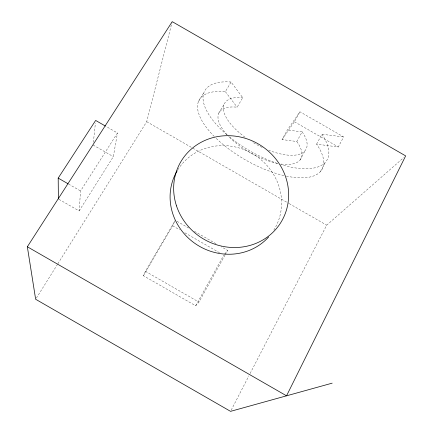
<?xml version="1.0" encoding="UTF-8"?>
<svg xmlns="http://www.w3.org/2000/svg" width="433" height="433" viewBox="0 0 433 433"><rect width="100%" height="100%" fill="white"/><g stroke="black" fill="none" stroke-linecap="round" stroke-linejoin="round"><path stroke-width="0.32" stroke-dasharray="2.17 1.62" d="M58.969 199.337L79.109 210.92L80.581 190.98L117.451 132.98L105.977 126.382M93.393 142.376L95.379 123.107M79.109 210.92L113.332 156.659L117.451 132.98M57.86 263.751L146.711 121.673L172.053 22.305M224.998 255.097L198.942 302.11L195.694 305.785L143.415 275.724L145.407 271.323L175.262 220.3M143.415 275.724L172.626 225.777L174.964 220.906M231.184 410.148L248.861 375.914M250.101 373.511L326.693 225.171L403.632 157.661M286.348 176.123A70.557 29.504 29.5 0 0 316.588 144.119L338.308 146.987L343.64 136.915L299.939 111.784L287.344 130.046L282.04 139.55L296.816 141.504L302.131 131.849L287.344 130.046M320.42 171.63L325.437 162.196M316.588 144.119L321.914 134.262L343.64 136.915M300.096 159.945L305.2 150.56M225.322 254.512L227.606 250.398L221.209 246.718M282.04 139.55L294.402 121.738L299.939 111.784M195.694 305.785L223.769 255.183M227.168 134.858A46.959 19.604 29.5 0 1 237.149 107.195L242.724 97.69L231.092 82.037L225.349 91.65A70.557 29.504 29.5 0 0 215.347 137.542M218.789 113.192L224.245 104.007M198.466 101.506L204.008 92.37M36.367 298.12L57.502 264.325M224.538 254.225L227.606 250.398M294.402 121.738L338.308 146.987M146.711 121.673L288.584 203.256M289.174 203.591L326.693 225.171M93.117 145.033L113.332 156.659M177.005 221.301L188.636 227.991M194.455 231.336L215.97 243.709M172.626 225.777L179.603 229.788M184.831 232.792L219.699 252.845M68.528 184.047L80.581 190.98M145.407 271.323L198.942 302.11M225.349 91.65L237.149 107.195M177.952 169.579A56.691 53.346 32.4 0 1 254.285 154.792A56.691 53.346 32.4 0 1 273.856 230.064M296.816 141.504A46.959 19.604 29.5 0 1 280.167 163.869M277.661 163.42A46.959 19.604 29.5 0 1 227.617 135.345M283.842 175.565A70.557 29.504 29.5 0 1 215.84 138.024M321.914 134.262A70.254 30.207 29.5 0 1 280.389 164.41M277.396 163.441A70.254 30.207 29.5 0 1 228.933 136.444M226.887 134.723A70.254 30.207 29.5 0 1 231.092 82.037M302.131 131.849A46.759 20.07 29.5 0 1 268.714 150.24M262.16 147.399A46.759 20.07 29.5 0 1 251.974 141.862M245.083 137.239A46.759 20.07 29.5 0 1 242.724 97.69"/><path stroke-width="0.65" d="M27.344 246.772L172.22 21.65L405.656 155.885L286.538 395.816L27.344 246.772L35.647 299.268L230.562 411.35L332.176 383.156M58.39 199.007L58.195 178.104L95.65 120.444L105.403 126.057M58.195 178.104L67.954 183.716M268.617 237.003A56.691 53.346 32.4 0 1 194.146 242.853A56.691 53.346 32.4 0 1 177.259 170.699M176.496 205.859A58.52 54.856 32.3 0 0 273.948 231.319A58.52 54.856 32.3 0 0 242.994 137.651A58.52 54.856 32.3 0 0 176.496 205.859"/></g></svg>
